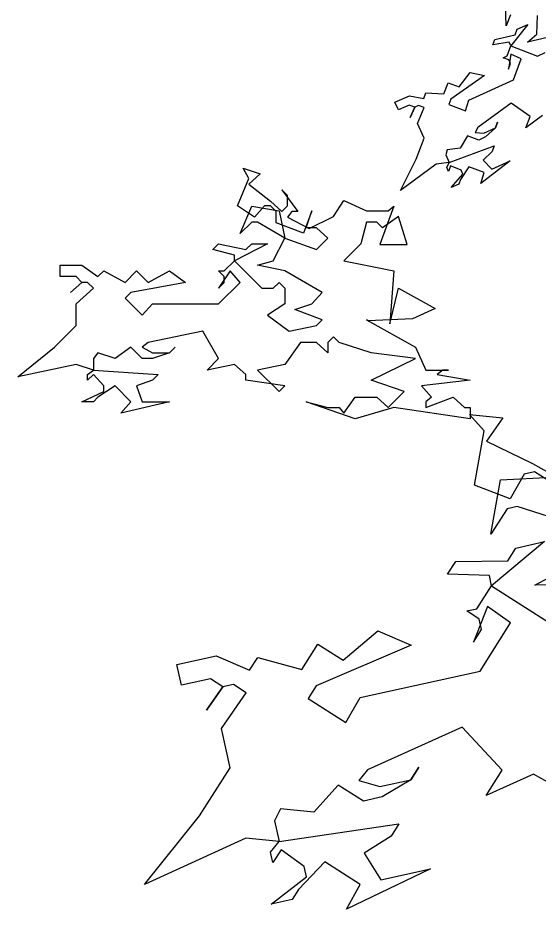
# Model space of a CAD drawing. Header units: millimetres. Extents: x 684983 to 685377, y 990360 to 990509.
# Drawn here: x 685003.8176 to 685004.0366, y 990374.8363 to 990375.211 of the extents above; entities that cross this region are included whole.
import ezdxf

# ---------------------------------------------------------------- set-up
doc = ezdxf.new("R2010")
doc.units = ezdxf.units.MM
doc.layers.add('SYMBOLS', color=7, linetype='Continuous')
doc.layers.add('VENGA TREE', color=7, linetype='Continuous')

# ---------------------------------------------------------------- blocks, each defined once
blk = doc.blocks.new('A$C7BFB01F8')
at = {"layer": 'SYMBOLS', "color": 73}
for points in [[(0.7403, 2.2686), (0.7168, 2.2514), (0.7226, 2.2672), (0.6958, 2.2862), (0.6488, 2.2518), (0.6453, 2.245), (0.6576, 2.244), (0.6737, 2.2514), (0.6767, 2.2593), (0.6737, 2.2514), (0.66, 2.2387), (0.6502, 2.2342), (0.6345, 2.2401), (0.6243, 2.2225), (0.6055, 2.2204), (0.6037, 2.2131), (0.6087, 2.2023), (0.6722, 2.2259), (0.6694, 2.2181), (0.6566, 2.2058), (0.6689, 2.1931), (0.6948, 2.2049), (0.6533, 2.173), (0.6581, 2.1882), (0.6361, 2.1965), (0.6247, 2.1783), (0.6224, 2.172), (0.6116, 2.167), (0.6277, 2.1862), (0.6253, 2.1916), (0.6106, 2.1979), (0.6077, 2.19), (0.6052, 2.1955), (0.6087, 2.2023), (0.59, 2.2003), (0.5399, 2.1631), (0.562, 2.2072), (0.5733, 2.237), (0.5639, 2.2576), (0.5733, 2.2801), (0.5654, 2.2831), (0.56, 2.2806), (0.5536, 2.266), (0.56, 2.2806), (0.5521, 2.2836), (0.537, 2.2767), (0.5321, 2.2875), (0.5526, 2.2968), (0.5726, 2.2929), (0.5756, 2.3008), (0.6011, 2.2993), (0.607, 2.3151), (0.6228, 2.3091), (0.6383, 2.3293), (0.6583, 2.3253), (0.6109, 2.292), (0.608, 2.2842), (0.6315, 2.2753), (0.6364, 2.2906), (0.6991, 2.319), (0.7103, 2.3489), (0.6957, 2.3554), (0.6922, 2.3341), (0.6951, 2.342), (0.6926, 2.3474), (0.6848, 2.3504), (0.6902, 2.3529), (0.6956, 2.367), (0.6931, 2.3724), (0.6701, 2.3684), (0.673, 2.3763), (0.7015, 2.3827), (0.7044, 2.3906), (0.7195, 2.3974), (0.6956, 2.367), (0.7333, 2.3528), (0.7442, 2.3577)], [(0.7475, 2.3789), (0.7191, 2.3725), (0.7324, 2.3837), (0.7333, 2.4102)], [(0.6951, 2.4111), (0.6892, 2.3954), (0.6882, 2.4262)], [(0.3258, 2.1719), (0.3563, 2.1478), (0.3724, 2.1333), (0.3804, 2.1413), (0.3804, 2.1558), (0.3724, 2.1639), (0.3949, 2.1333), (0.3868, 2.1333), (0.3804, 2.1253), (0.4109, 2.1093), (0.4455, 2.1265), (0.4599, 2.149), (0.4921, 2.1345), (0.5226, 2.1345), (0.5306, 2.1409), (0.5105, 2.0867), (0.5491, 2.0867), (0.537, 2.1265), (0.5145, 2.1105), (0.5066, 2.1185), (0.4921, 2.1185), (0.4841, 2.0879), (0.4599, 2.0639), (0.5306, 2.0495), (0.5248, 1.9749), (0.537, 2.0253), (0.589, 1.9964), (0.5569, 1.982), (0.4943, 1.9792), (0.4921, 1.9803), (0.5612, 1.9418), (0.5756, 1.9096), (0.6078, 1.9096), (0.5998, 1.9096), (0.5917, 1.9032), (0.6382, 1.8951), (0.5693, 1.8872), (0.5836, 1.8712), (0.5756, 1.8646), (0.5756, 1.8566), (0.6142, 1.8712), (0.6303, 1.8566), (0.6382, 1.8566), (0.6382, 1.8405), (0.5306, 1.8566), (0.476, 1.8405), (0.407, 1.8646), (0.4375, 1.8566), (0.4535, 1.8566), (0.4599, 1.8486), (0.476, 1.8712), (0.5066, 1.8712), (0.5226, 1.8566), (0.5452, 1.8791), (0.4985, 1.8951), (0.5612, 1.9258), (0.4985, 1.9337), (0.4535, 1.9482), (0.4455, 1.9562), (0.4375, 1.9482), (0.4375, 1.9337), (0.4215, 1.9482), (0.3989, 1.9482), (0.3765, 1.9176), (0.3379, 1.9096), (0.3685, 1.8791), (0.3765, 1.8872), (0.3218, 1.8951), (0.3218, 1.9032), (0.3058, 1.9176), (0.2672, 1.9096), (0.2833, 1.9258), (0.2608, 1.9642), (0.1838, 1.9482), (0.1756, 1.9418), (0.1902, 1.9337), (0.2142, 1.9337), (0.2222, 1.9418), (0.2142, 1.9337), (0.1902, 1.9258), (0.1756, 1.9258), (0.1596, 1.9418), (0.1371, 1.9258), (0.1129, 1.9337), (0.1066, 1.9258), (0.1066, 1.9096), (0.1981, 1.9032), (0.1902, 1.8951), (0.1676, 1.8872), (0.1756, 1.8646), (0.2142, 1.8646), (0.1452, 1.8486), (0.1596, 1.8646), (0.1371, 1.8872), (0.1129, 1.8712), (0.1066, 1.8646), (0.0905, 1.8646), (0.1211, 1.8791), (0.1211, 1.8872), (0.1066, 1.9032), (0.0985, 1.8951), (0.0985, 1.9032), (0.1066, 1.9096), (0.0825, 1.9176), (0, 1.8999), (0.0519, 1.9418), (0.0825, 1.9722), (0.0825, 2.0028), (0.1066, 2.0253), (0.0985, 2.0333), (0.0905, 2.0333), (0.0744, 2.0188), (0.0905, 2.0333), (0.0825, 2.0414), (0.0599, 2.0414), (0.0599, 2.0574), (0.0905, 2.0574), (0.1129, 2.0414), (0.1211, 2.0495), (0.1516, 2.0333), (0.1676, 2.0495), (0.1838, 2.0333), (0.2142, 2.0495), (0.2366, 2.0333), (0.1596, 2.0188), (0.1516, 2.0109), (0.1756, 1.9868), (0.1902, 2.0028), (0.2833, 2.0028), (0.3138, 2.0333), (0.2994, 2.0495), (0.2833, 2.0253), (0.2912, 2.0333), (0.2912, 2.0414), (0.2833, 2.0495), (0.2912, 2.0495), (0.3058, 2.0639), (0.3058, 2.0719), (0.2752, 2.0799), (0.2833, 2.0879), (0.3218, 2.0799), (0.3299, 2.0879), (0.3523, 2.0879), (0.3058, 2.0639), (0.3443, 2.0253), (0.3604, 2.0253), (0.3685, 2.0333), (0.3765, 2.0253), (0.3765, 2.0028), (0.3523, 1.9868), (0.3829, 1.9642), (0.4215, 1.9722), (0.4295, 1.9803), (0.3909, 1.9948), (0.4149, 2.0028), (0.4295, 2.0188), (0.3765, 2.0495), (0.3379, 2.0574), (0.3604, 2.0639), (0.3765, 2.0959), (0.3379, 2.1185), (0.3299, 2.1185), (0.3138, 2.1024), (0.3299, 2.1409), (0.3685, 2.1345), (0.3765, 2.0959), (0.4215, 2.0799), (0.4375, 2.0959), (0.4215, 2.1105), (0.407, 2.1105), (0.4149, 2.1345), (0.4028, 2.1029), (0.3644, 2.1173), (0.3644, 2.1333), (0.3563, 2.1413), (0.3482, 2.1413), (0.3338, 2.1253), (0.3097, 2.1413), (0.3258, 2.1799), (0.3177, 2.1943), (0.3418, 2.1864), (0.3258, 2.1719), (0.3258, 2.1719)], [(0.6611, 1.8091), (0.7263, 1.7777), (0.7615, 1.7579)], [(0.7626, 1.3192), (0.7276, 1.3389), (0.6607, 1.3088), (0.6833, 1.3446), (0.627, 1.4055), (0.4934, 1.3452), (0.4811, 1.3302), (0.5109, 1.3215), (0.5545, 1.3312), (0.5659, 1.3491), (0.5545, 1.3312), (0.5141, 1.307), (0.4876, 1.3011), (0.452, 1.3238), (0.4177, 1.2856), (0.3705, 1.2903), (0.3622, 1.2732), (0.3687, 1.2439), (0.5377, 1.2692), (0.5265, 1.2514), (0.4887, 1.2278), (0.5123, 1.19), (0.5824, 1.2056), (0.4635, 1.1486), (0.4832, 1.1835), (0.4333, 1.2154), (0.3958, 1.1765), (0.3869, 1.1621), (0.3576, 1.1556), (0.4074, 1.1943), (0.4041, 1.209), (0.3713, 1.2322), (0.3599, 1.2143), (0.3567, 1.229), (0.3687, 1.2439), (0.3217, 1.2486), (0.1789, 1.1832), (0.2563, 1.2802), (0.2996, 1.3479), (0.2873, 1.4036), (0.322, 1.4541), (0.3041, 1.4655), (0.2894, 1.4622), (0.2661, 1.4294), (0.2894, 1.4622), (0.2717, 1.4737), (0.2307, 1.4646), (0.2242, 1.4937), (0.2797, 1.506), (0.3269, 1.486), (0.3385, 1.5039), (0.4005, 1.487), (0.4231, 1.5227), (0.459, 1.4999), (0.5077, 1.5416), (0.5551, 1.5213), (0.4209, 1.4638), (0.4096, 1.4461), (0.4629, 1.4121), (0.483, 1.4471), (0.6522, 1.4847), (0.6953, 1.5525), (0.6626, 1.576), (0.6431, 1.5255), (0.6543, 1.5434), (0.651, 1.558), (0.6333, 1.5695), (0.6478, 1.5727), (0.6685, 1.6048), (0.6653, 1.6194), (0.6064, 1.6215), (0.6178, 1.6394), (0.6912, 1.6403), (0.7026, 1.6583), (0.7432, 1.6673), (0.6685, 1.6048), (0.754, 1.5502)], [(0.8027, 1.6071), (0.7294, 1.606), (0.7678, 1.6268)], [(0.7839, 1.6915), (0.7047, 1.717), (0.6902, 1.7137), (0.6674, 1.6781), (0.6812, 1.7545), (0.7539, 1.7585)], [(0.7468, 1.7546), (0.7289, 1.766), (0.7143, 1.7627), (0.6946, 1.7278), (0.6443, 1.7472), (0.6579, 1.8238), (0.6374, 1.8467), (0.6844, 1.842), (0.6611, 1.8091), (0.6611, 1.8091)]]:
    blk.add_lwpolyline(points, dxfattribs=at)

msp = doc.modelspace()

# ---------------------------------------------------------------- block references
at = {"layer": 'VENGA TREE', "xscale": 0.297786557861161, "yscale": 0.297786557861161, "zscale": 0.297786557861161}
msp.add_blockref('A$C7BFB01F8', (685003.81756, 990374.49428), dxfattribs=at)

doc.saveas('drawing.dxf')
